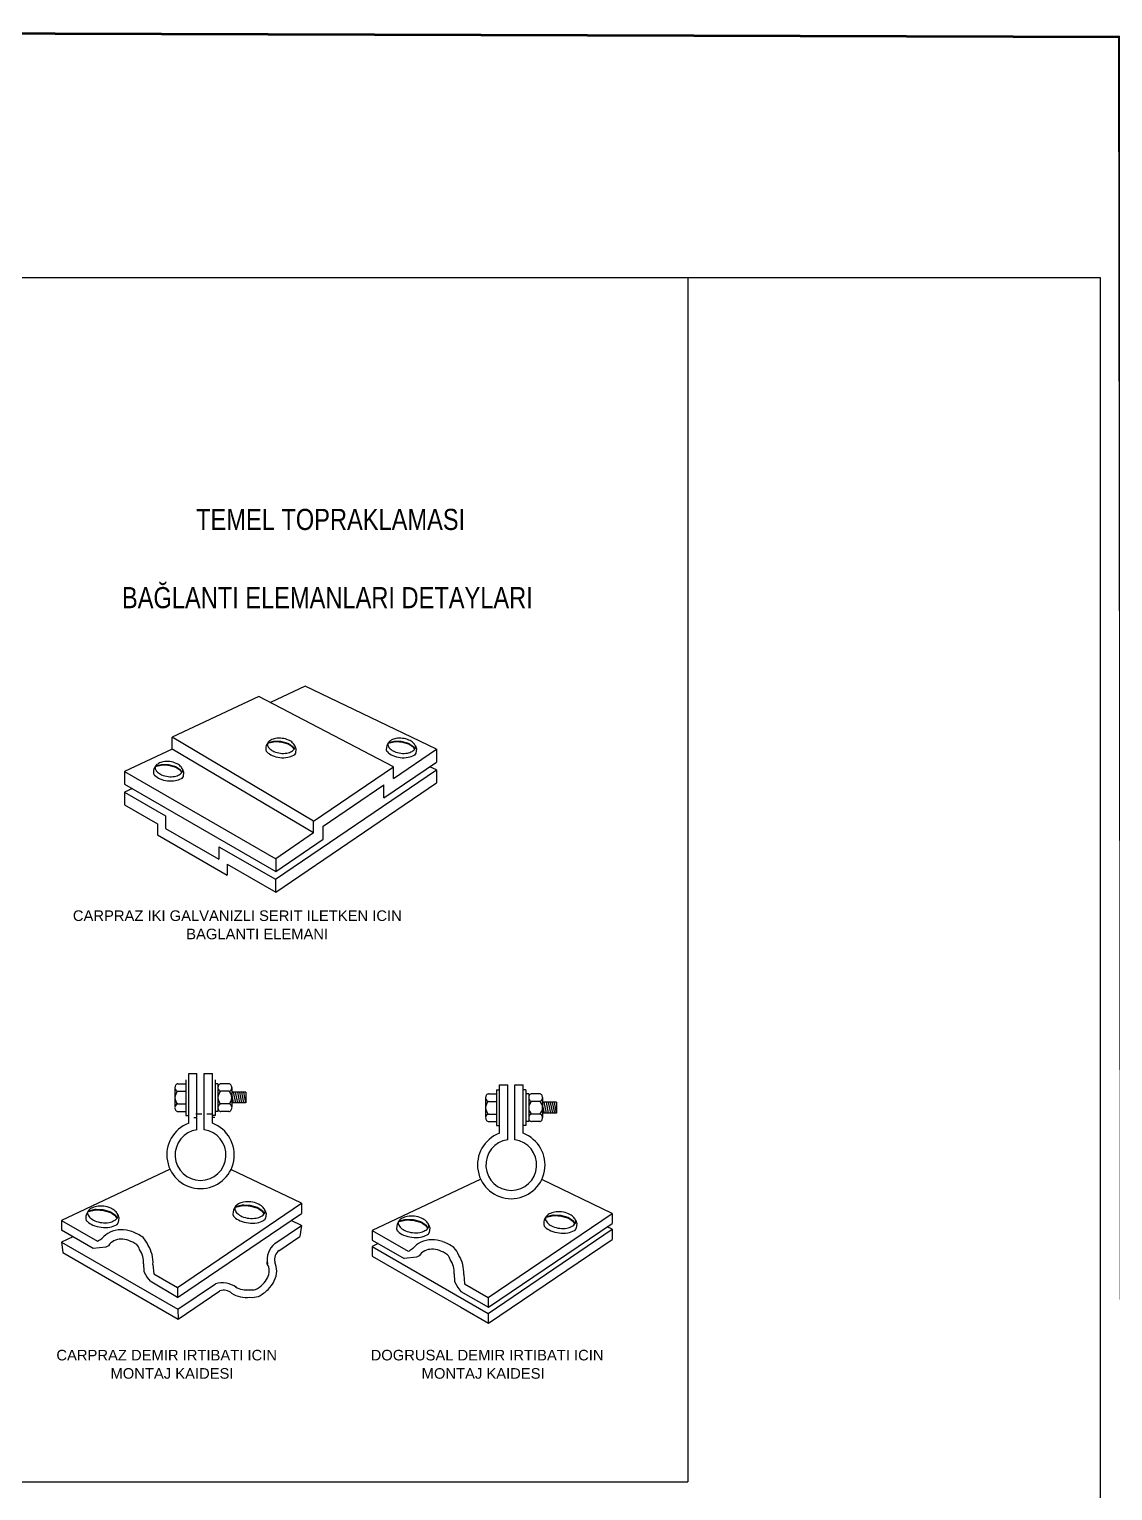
# Model space of a CAD drawing. Header units: millimetres. Extents: x -1335 to 33749, y 2338 to 5277.
# Drawn here: x 9297 to 9982, y 4133 to 5057 of the extents above; entities that cross this region are included whole.
import ezdxf
from ezdxf.enums import TextEntityAlignment as Align

# ---------------------------------------------------------------- set-up
doc = ezdxf.new("R2010")
doc.units = ezdxf.units.MM
for name, color, linetype, lineweight in [('B', 161, 'Continuous', 25), ('DUVAR', 7, 'Continuous', 53), ('KONTAKTÖR', 40, 'Continuous', 25)]:
    doc.layers.add(name, color=color, linetype=linetype, lineweight=lineweight)
doc.styles.add('ELEKTRIK', font='arial.ttf', dxfattribs={"height": 0.2})

msp = doc.modelspace()

# ---------------------------------------------------------------- linework, layer by layer
for p, q in [((9973.99, 4899.72), (8926.75, 4899.72)), ((9713.08, 4899.72), (9713.08, 4138.69)), ((9471.11, 4641.56), (9449.2, 4631.23)), ((9554.13, 4601.79), (9471.11, 4641.56)), ((9441.71, 4635.13), (9387.02, 4609.34)), ((9526.93, 4590.69), (9441.71, 4635.13)), ((9387.02, 4601.9), (9356.84, 4587.67)), ((9387.02, 4601.9), (9387.02, 4609.34)), ((9476.29, 4556.35), (9387.02, 4609.34)), ((9476.29, 4548.91), (9387.02, 4601.9)), ((9446.25, 4602.95), (9446.15, 4601.45)), ((9446.15, 4601.45), (9446.41, 4600.39)), ((9446.47, 4604.07), (9446.25, 4602.95)), ((9447.44, 4605.81), (9446.47, 4604.07)), ((9464.55, 4603.82), (9465.23, 4601.99)), ((9465.23, 4601.99), (9464.85, 4599.32)), ((9522.43, 4602.95), (9522.32, 4601.45)), ((9522.32, 4601.45), (9522.59, 4600.39)), ((9522.64, 4604.07), (9522.43, 4602.95)), ((9523.62, 4605.81), (9522.64, 4604.07)), ((9526.93, 4583.34), (9554.13, 4601.79)), ((9540.72, 4603.82), (9541.41, 4601.99)), ((9541.41, 4601.99), (9541.03, 4599.32)), ((9554.13, 4601.79), (9554.15, 4593.54)), ((9376.42, 4591.08), (9375.45, 4589.34)), ((9464.85, 4599.32), (9464.05, 4598.04)), ((9520.85, 4570.95), (9554.15, 4593.54)), ((9541.03, 4599.32), (9540.23, 4598.04)), ((9356.84, 4587.67), (9356.84, 4579.77)), ((9356.84, 4587.67), (9452.47, 4532.48)), ((9375.23, 4588.22), (9375.13, 4586.73)), ((9375.13, 4586.73), (9375.39, 4585.66)), ((9375.45, 4589.34), (9375.23, 4588.22)), ((9393.84, 4584.59), (9393.03, 4583.31)), ((9393.53, 4589.09), (9394.21, 4587.26)), ((9394.21, 4587.26), (9393.84, 4584.59)), ((9452.18, 4519.53), (9554.13, 4588.67)), ((9476.29, 4556.35), (9526.93, 4590.69)), ((9526.93, 4583.34), (9526.93, 4590.69)), ((9554.13, 4588.67), (9549.94, 4590.68)), ((9554.13, 4588.67), (9554.15, 4580.42)), ((9356.84, 4579.77), (9452.47, 4524.58)), ((9361.82, 4576.9), (9356.84, 4574.55)), ((9356.84, 4574.55), (9356.84, 4566.65)), ((9356.84, 4574.55), (9382.79, 4559.58)), ((9452.47, 4511.46), (9554.15, 4580.42)), ((9482.37, 4553.12), (9520.85, 4579.22)), ((9520.85, 4570.95), (9520.85, 4579.22)), ((9356.84, 4566.65), (9377.59, 4554.68)), ((9377.59, 4554.68), (9377.61, 4547.64)), ((9382.79, 4559.58), (9382.81, 4551.66)), ((9476.29, 4548.91), (9476.29, 4556.35)), ((9377.61, 4547.64), (9421.76, 4522.16)), ((9382.81, 4551.66), (9416.55, 4532.19)), ((9476.29, 4548.91), (9452.47, 4532.48)), ((9452.47, 4524.58), (9482.37, 4544.86)), ((9482.37, 4544.86), (9482.37, 4553.12)), ((9416.55, 4540.09), (9416.55, 4532.19)), ((9416.55, 4540.09), (9452.18, 4519.53)), ((9421.76, 4529.18), (9421.76, 4522.16)), ((9421.76, 4529.18), (9452.47, 4511.46)), ((9452.47, 4532.48), (9452.47, 4524.58)), ((9452.18, 4519.53), (9452.18, 4511.63)), ((9388.69, 4387.93), (9388.69, 4375.44)), ((9390.52, 4390.32), (9395.63, 4390.32)), ((9395.63, 4392.91), (9395.63, 4370.19)), ((9397.38, 4365.35), (9397.38, 4396.87)), ((9397.38, 4396.87), (9402.64, 4396.87)), ((9402.64, 4361.29), (9402.64, 4396.87)), ((9407.13, 4361.29), (9407.13, 4396.87)), ((9407.13, 4396.87), (9412.39, 4396.87)), ((9412.39, 4365.35), (9412.39, 4396.87)), ((9414.14, 4392.91), (9414.14, 4370.19)), ((9415.9, 4390.32), (9414.14, 4390.32)), ((9415.9, 4390.32), (9415.9, 4372.78)), ((9422.84, 4390.32), (9417.73, 4390.32)), ((9424.67, 4387.93), (9424.67, 4375.44)), ((9593.85, 4359.01), (9593.85, 4389.61)), ((9593.85, 4389.61), (9599.12, 4389.61)), ((9599.12, 4354.96), (9599.12, 4389.61)), ((9603.6, 4389.61), (9608.86, 4389.61)), ((9603.6, 4354.96), (9603.6, 4389.61)), ((9608.86, 4359.01), (9608.86, 4389.61)), ((9390.52, 4385.56), (9395.63, 4385.56)), ((9422.84, 4385.56), (9417.73, 4385.56)), ((9433.44, 4384.92), (9424.67, 4384.92)), ((9424.67, 4382.81), (9425.6, 4378.17)), ((9425.54, 4384.92), (9426.89, 4378.17)), ((9426.86, 4384.92), (9428.21, 4378.17)), ((9428.27, 4384.92), (9429.61, 4378.17)), ((9429.53, 4384.92), (9430.88, 4378.17)), ((9430.77, 4384.92), (9432.12, 4378.17)), ((9432.08, 4384.92), (9433.35, 4378.17)), ((9433.44, 4384.92), (9433.44, 4378.17)), ((9585.16, 4381.59), (9585.16, 4369.1)), ((9586.99, 4383.98), (9592.1, 4383.98)), ((9586.99, 4379.22), (9592.1, 4379.22)), ((9592.1, 4386.57), (9593.85, 4386.57)), ((9592.1, 4386.57), (9592.1, 4363.85)), ((9610.62, 4386.57), (9608.86, 4386.57)), ((9610.62, 4386.57), (9610.62, 4363.85)), ((9612.37, 4383.98), (9610.62, 4383.98)), ((9612.37, 4383.98), (9612.37, 4366.44)), ((9619.31, 4383.98), (9614.2, 4383.98)), ((9619.31, 4379.22), (9614.2, 4379.22)), ((9621.14, 4381.59), (9621.14, 4369.1)), ((9629.91, 4378.59), (9621.14, 4378.59)), ((9622.01, 4378.59), (9623.36, 4371.84)), ((9623.33, 4378.59), (9624.68, 4371.84)), ((9624.74, 4378.59), (9626.09, 4371.84)), ((9626, 4378.59), (9627.35, 4371.84)), ((9627.24, 4378.59), (9628.59, 4371.84)), ((9628.56, 4378.59), (9629.82, 4371.84)), ((9629.91, 4378.59), (9629.91, 4371.84)), ((9390.52, 4377.54), (9395.63, 4377.54)), ((9390.52, 4372.78), (9395.63, 4372.78)), ((9390.52, 4372.78), (9395.63, 4372.78)), ((9395.63, 4370.19), (9397.38, 4370.19)), ((9401.94, 4371.25), (9405.7, 4371.25)), ((9408.9, 4371.25), (9412.66, 4371.25)), ((9414.14, 4370.19), (9412.39, 4370.19)), ((9415.9, 4372.78), (9414.14, 4372.78)), ((9422.84, 4377.54), (9417.73, 4377.54)), ((9422.84, 4372.78), (9417.73, 4372.78)), ((9422.84, 4372.78), (9417.73, 4372.78)), ((9433.44, 4378.17), (9424.67, 4378.17)), ((9586.99, 4371.21), (9592.1, 4371.21)), ((9619.31, 4371.21), (9614.2, 4371.21)), ((9621.14, 4376.48), (9622.07, 4371.84)), ((9629.91, 4371.84), (9621.14, 4371.84)), ((9400.69, 4369.08), (9401.94, 4369.08)), ((9413.91, 4369.08), (9412.66, 4369.08)), ((9586.99, 4366.44), (9592.1, 4366.44)), ((9586.99, 4366.44), (9592.1, 4366.44)), ((9592.1, 4363.85), (9593.85, 4363.85)), ((9610.62, 4363.85), (9608.86, 4363.85)), ((9612.37, 4366.44), (9610.62, 4366.44)), ((9619.31, 4366.44), (9614.2, 4366.44)), ((9619.31, 4366.44), (9614.2, 4366.44)), ((9385.58, 4336.26), (9316.99, 4303.91)), ((9468.75, 4314.77), (9424.13, 4336.15)), ((9582.05, 4329.93), (9513.46, 4297.57)), ((9665.22, 4308.43), (9620.61, 4329.81)), ((9390.33, 4261.59), (9468.75, 4314.77)), ((9468.75, 4314.77), (9468.77, 4308.42)), ((9332.46, 4306.66), (9332.35, 4305.01)), ((9332.35, 4305.01), (9332.64, 4303.84)), ((9332.7, 4307.89), (9332.46, 4306.66)), ((9333.77, 4309.8), (9332.7, 4307.89)), ((9352.57, 4307.61), (9353.32, 4305.6)), ((9353.32, 4305.6), (9352.9, 4302.67)), ((9390.35, 4255.24), (9468.77, 4308.42)), ((9425.51, 4309.41), (9425.39, 4307.76)), ((9425.39, 4307.76), (9425.68, 4306.59)), ((9425.74, 4310.64), (9425.51, 4309.41)), ((9426.82, 4312.55), (9425.74, 4310.64)), ((9445.95, 4305.42), (9445.07, 4304.01)), ((9445.61, 4310.36), (9446.36, 4308.35)), ((9446.36, 4308.35), (9445.95, 4305.42)), ((9586.8, 4255.25), (9665.22, 4308.43)), ((9623.29, 4306.21), (9622.21, 4304.31)), ((9665.22, 4308.43), (9665.24, 4302.09)), ((9316.99, 4303.91), (9316.99, 4297.83)), ((9316.99, 4303.91), (9339.69, 4290.81)), ((9337.08, 4286.24), (9316.99, 4297.83)), ((9352.9, 4302.67), (9352.02, 4301.26)), ((9451.8, 4289.32), (9468.77, 4300.82)), ((9468.77, 4300.82), (9462.2, 4303.97)), ((9468.77, 4300.82), (9467.69, 4293.74)), ((9513.46, 4297.57), (9513.46, 4291.5)), ((9513.46, 4297.57), (9536.16, 4284.48)), ((9528.94, 4300.32), (9528.82, 4298.68)), ((9528.82, 4298.68), (9529.11, 4297.51)), ((9529.17, 4301.56), (9528.94, 4300.32)), ((9530.24, 4303.46), (9529.17, 4301.56)), ((9549.38, 4296.33), (9548.5, 4294.92)), ((9549.04, 4301.28), (9549.79, 4299.27)), ((9549.79, 4299.27), (9549.38, 4296.33)), ((9586.8, 4245.16), (9665.22, 4298.34)), ((9587.03, 4249.05), (9665.24, 4302.09)), ((9621.98, 4303.07), (9621.86, 4301.43)), ((9621.86, 4301.43), (9622.16, 4300.25)), ((9622.21, 4304.31), (9621.98, 4303.07)), ((9642.42, 4299.08), (9641.54, 4297.67)), ((9642.08, 4304.03), (9642.83, 4302.02)), ((9642.83, 4302.02), (9642.42, 4299.08)), ((9665.22, 4298.34), (9662, 4299.89)), ((9665.22, 4298.34), (9665.24, 4292)), ((9324.24, 4293.65), (9316.99, 4290.23)), ((9316.99, 4290.23), (9317.87, 4283.65)), ((9316.99, 4290.23), (9390.55, 4247.78)), ((9345.02, 4287.15), (9337.08, 4286.24)), ((9341.16, 4291.61), (9342.38, 4292.5)), ((9454.43, 4284.74), (9467.69, 4293.74)), ((9513.46, 4291.5), (9533.56, 4279.9)), ((9517.29, 4289.29), (9513.46, 4287.48)), ((9513.46, 4287.48), (9513.46, 4281.41)), ((9513.46, 4287.48), (9571.82, 4253.81)), ((9537.64, 4285.27), (9538.85, 4286.16)), ((9587.03, 4238.95), (9665.24, 4292)), ((9317.87, 4283.65), (9390.78, 4241.57)), ((9513.46, 4281.41), (9569.56, 4249.03)), ((9541.49, 4280.81), (9533.56, 4279.9)), ((9368.83, 4276.44), (9369.07, 4271.63)), ((9369.07, 4271.63), (9371.15, 4267.81)), ((9371.15, 4267.81), (9373.09, 4265.46)), ((9374.79, 4276.2), (9375.35, 4270.23)), ((9375.35, 4270.23), (9390.33, 4261.59)), ((9375.35, 4270.23), (9390.33, 4261.59)), ((9565.3, 4270.11), (9565.54, 4265.3)), ((9571.26, 4269.87), (9571.82, 4263.9)), ((9390.33, 4255.23), (9373.09, 4265.46)), ((9390.33, 4261.59), (9390.33, 4255.23)), ((9390.55, 4247.78), (9414.24, 4263.84)), ((9390.78, 4241.57), (9417.18, 4259.48)), ((9565.54, 4265.3), (9567.62, 4261.48)), ((9567.62, 4261.48), (9569.56, 4259.12)), ((9569.56, 4259.12), (9587.03, 4249.05)), ((9571.82, 4263.9), (9586.8, 4255.25)), ((9571.82, 4263.9), (9586.8, 4255.25)), ((9571.82, 4253.81), (9586.8, 4245.16)), ((9571.82, 4253.81), (9586.8, 4245.16)), ((9586.8, 4255.25), (9586.8, 4249.18)), ((9390.55, 4247.78), (9390.78, 4241.57)), ((9569.56, 4249.03), (9587.03, 4238.95)), ((9586.8, 4245.16), (9586.8, 4239.08))]:
    msp.add_line(p, q)
for centre, radius, start, end in [((9452.55, 4606.25), 8.46, 223.38894, 227.54242), ((9449.01, 4604.74), 1.9, 173.28568, 203.20704), ((9449.01, 4604.74), 1.9, 143.36431, 173.28568), ((9452.55, 4606.25), 5.74, 203.20704, 227.54242), ((9452.1, 4602.44), 5.74, 119.02893, 143.36431), ((9455.06, 4609), 9.47, 227.54242, 246.68546), ((9453.91, 4599.19), 9.47, 99.88589, 119.02893), ((9457.03, 4613.57), 14.45, 246.68546, 263.28568), ((9454.76, 4594.28), 14.45, 83.28568, 99.88589), ((9454.76, 4594.28), 14.45, 66.68546, 83.28568), ((9457.89, 4608.67), 9.47, 279.88589, 299.02893), ((9456.73, 4598.85), 9.47, 47.54242, 66.68546), ((9459.7, 4605.41), 5.74, 299.02893, 323.36431), ((9459.25, 4601.6), 5.74, 23.20704, 47.54242), ((9462.78, 4603.12), 1.9, 323.36431, 353.28568), ((9462.78, 4603.12), 1.9, 353.28568, 23.20704), ((9528.72, 4606.25), 8.46, 223.38894, 227.54242), ((9525.19, 4604.74), 1.9, 173.28568, 203.20704), ((9525.19, 4604.74), 1.9, 143.36431, 173.28568), ((9528.72, 4606.25), 5.74, 203.20704, 227.54242), ((9528.27, 4602.44), 5.74, 119.02893, 143.36431), ((9531.24, 4609), 9.47, 227.54242, 246.68546), ((9530.08, 4599.19), 9.47, 99.88589, 119.02893), ((9533.21, 4613.57), 14.45, 246.68546, 263.28568), ((9530.94, 4594.28), 14.45, 83.28568, 99.88589), ((9530.94, 4594.28), 14.45, 66.68546, 83.28568), ((9534.06, 4608.67), 9.47, 279.88589, 299.02893), ((9532.91, 4598.85), 9.47, 47.54242, 66.68546), ((9535.87, 4605.41), 5.74, 299.02893, 323.36431), ((9535.43, 4601.6), 5.74, 23.20704, 47.54242), ((9538.96, 4603.12), 1.9, 323.36431, 353.28568), ((9538.96, 4603.12), 1.9, 353.28568, 23.20704), ((9378, 4590.01), 1.9, 143.36431, 173.28568), ((9381.08, 4587.72), 5.74, 119.02893, 143.36431), ((9382.89, 4584.46), 9.47, 99.88589, 119.02893), ((9383.74, 4579.55), 14.45, 83.28568, 99.88589), ((9383.74, 4579.55), 14.45, 66.68546, 83.28568), ((9385.71, 4584.12), 9.47, 47.54242, 66.68546), ((9388.23, 4586.87), 5.74, 23.20704, 47.54242), ((9455.06, 4609), 12.18, 227.54242, 246.68546), ((9457.03, 4613.57), 17.17, 246.68546, 263.28568), ((9457.03, 4613.57), 17.17, 263.28568, 279.88589), ((9457.03, 4613.57), 14.45, 263.28568, 279.88589), ((9457.89, 4608.67), 12.18, 279.88589, 299.02893), ((9459.7, 4605.41), 8.46, 299.02893, 301.99679), ((9531.24, 4609), 12.18, 227.54242, 246.68546), ((9533.21, 4613.57), 17.17, 246.68546, 263.28568), ((9533.21, 4613.57), 17.17, 263.28568, 279.88589), ((9533.21, 4613.57), 14.45, 263.28568, 279.88589), ((9534.06, 4608.67), 12.18, 279.88589, 299.02893), ((9535.87, 4605.41), 8.46, 299.02893, 301.99679), ((9381.53, 4591.52), 8.46, 223.38894, 227.54242), ((9384.04, 4594.27), 12.18, 227.54242, 246.68546), ((9378, 4590.01), 1.9, 173.28568, 203.20704), ((9381.53, 4591.52), 5.74, 203.20704, 227.54242), ((9384.04, 4594.27), 9.47, 227.54242, 246.68546), ((9386.01, 4598.85), 17.17, 246.68546, 263.28568), ((9386.01, 4598.85), 14.45, 246.68546, 263.28568), ((9386.01, 4598.85), 17.17, 263.28568, 279.88589), ((9386.01, 4598.85), 14.45, 263.28568, 279.88589), ((9386.87, 4593.94), 9.47, 279.88589, 299.02893), ((9386.87, 4593.94), 12.18, 279.88589, 299.02893), ((9388.68, 4590.68), 5.74, 299.02893, 323.36431), ((9388.68, 4590.68), 8.46, 299.02893, 301.99679), ((9391.76, 4588.39), 1.9, 323.36431, 353.28568), ((9391.76, 4588.39), 1.9, 353.28568, 23.20704), ((9391.78, 4387.94), 3.09, 162.36203, 177.84225), ((9391.16, 4388.13), 2.44, 142.49035, 162.36203), ((9390.77, 4388.44), 1.95, 118.35242, 142.49035), ((9390.52, 4388.9), 1.42, 90, 118.35242), ((9418.99, 4387.94), 3.09, 162.36203, 177.84225), ((9418.37, 4388.13), 2.44, 142.49035, 162.36203), ((9417.98, 4388.44), 1.95, 118.35242, 142.49035), ((9417.73, 4388.9), 1.42, 90, 118.35242), ((9422.84, 4388.9), 1.42, 61.64758, 90), ((9422.59, 4388.44), 1.95, 37.50965, 61.64758), ((9422.19, 4388.13), 2.44, 17.63797, 37.50965), ((9421.57, 4387.94), 3.09, 2.15775, 17.63797), ((9390.66, 4387.52), 1.97, 176.01223, 266.01223), ((9393.96, 4381.55), 5.28, 130.66333, 229.33667), ((9417.87, 4387.52), 1.97, 176.01223, 266.01223), ((9421.17, 4381.55), 5.28, 130.66333, 229.33667), ((9422.7, 4387.52), 1.97, 273.98777, 3.98777), ((9419.4, 4381.55), 5.28, 310.66333, 49.33667), ((9587.13, 4381.19), 1.97, 176.01223, 266.01223), ((9590.43, 4375.21), 5.28, 130.66333, 229.33667), ((9588.25, 4381.6), 3.09, 162.36203, 177.84225), ((9587.63, 4381.8), 2.44, 142.49035, 162.36203), ((9587.24, 4382.1), 1.95, 118.35242, 142.49035), ((9586.99, 4382.57), 1.42, 90, 118.35242), ((9617.64, 4375.21), 5.28, 130.66333, 229.33667), ((9615.46, 4381.6), 3.09, 162.36203, 177.84225), ((9614.34, 4381.19), 1.97, 176.01223, 266.01223), ((9614.84, 4381.8), 2.44, 142.49035, 162.36203), ((9614.45, 4382.1), 1.95, 118.35242, 142.49035), ((9614.2, 4382.57), 1.42, 90, 118.35242), ((9619.31, 4382.57), 1.42, 61.64758, 90), ((9619.17, 4381.19), 1.97, 273.98777, 3.98777), ((9615.87, 4375.21), 5.28, 310.66333, 49.33667), ((9619.06, 4382.1), 1.95, 37.50965, 61.64758), ((9618.67, 4381.8), 2.44, 17.63797, 37.50965), ((9618.05, 4381.6), 3.09, 2.15775, 17.63797), ((9390.66, 4375.57), 1.97, 93.98777, 183.98777), ((9391.78, 4375.16), 3.09, 179.76022, 180), ((9391.78, 4375.16), 3.09, 180, 197.63797), ((9391.16, 4374.96), 2.44, 197.63797, 217.50965), ((9390.77, 4374.66), 1.95, 217.50965, 241.64758), ((9390.52, 4374.2), 1.42, 241.64758, 270), ((9417.87, 4375.57), 1.97, 93.98777, 183.98777), ((9418.99, 4375.16), 3.09, 179.76022, 180), ((9418.99, 4375.16), 3.09, 180, 197.63797), ((9418.37, 4374.96), 2.44, 197.63797, 217.50965), ((9417.98, 4374.66), 1.95, 217.50965, 241.64758), ((9417.73, 4374.2), 1.42, 241.64758, 270), ((9422.7, 4375.57), 1.97, 356.01223, 86.01223), ((9422.84, 4374.2), 1.42, 270, 298.35242), ((9422.59, 4374.66), 1.95, 298.35242, 322.49035), ((9422.19, 4374.96), 2.44, 322.49035, 342.36203), ((9421.57, 4375.16), 3.09, 342.36203, 0), ((9421.57, 4375.16), 3.09, 360, 0.23978), ((9587.13, 4369.24), 1.97, 93.98777, 183.98777), ((9614.34, 4369.24), 1.97, 93.98777, 183.98777), ((9619.17, 4369.24), 1.97, 356.01223, 86.01223), ((9404.89, 4345.37), 21.34, 110.58489, 69.41511), ((9404.89, 4345.37), 16.08, 98.01449, 81.98551), ((9588.25, 4368.82), 3.09, 179.76022, 180), ((9588.25, 4368.82), 3.09, 180, 197.63797), ((9587.63, 4368.63), 2.44, 197.63797, 217.50965), ((9587.24, 4368.33), 1.95, 217.50965, 241.64758), ((9586.99, 4367.86), 1.42, 241.64758, 270), ((9615.46, 4368.82), 3.09, 179.76022, 180), ((9615.46, 4368.82), 3.09, 180, 197.63797), ((9614.84, 4368.63), 2.44, 197.63797, 217.50965), ((9614.45, 4368.33), 1.95, 217.50965, 241.64758), ((9614.2, 4367.86), 1.42, 241.64758, 270), ((9619.31, 4367.86), 1.42, 270, 298.35242), ((9619.06, 4368.33), 1.95, 298.35242, 322.49035), ((9618.67, 4368.63), 2.44, 322.49035, 342.36203), ((9618.05, 4368.82), 3.09, 342.36203, 0), ((9618.05, 4368.82), 3.09, 0, 0.23978), ((9601.36, 4339.03), 21.34, 110.58489, 69.41511), ((9601.36, 4339.03), 16.08, 98.01449, 81.98551), ((9431.93, 4308.85), 6.31, 119.02893, 143.36431), ((9433.92, 4305.27), 10.41, 99.88589, 119.02893), ((9434.86, 4299.88), 15.88, 83.28568, 99.88589), ((9434.86, 4299.88), 15.88, 66.68546, 83.28568), ((9437.02, 4304.9), 10.41, 47.54242, 66.68546), ((9335.5, 4308.62), 2.09, 173.28568, 203.20704), ((9335.5, 4308.62), 2.09, 143.36431, 173.28568), ((9339.38, 4310.28), 6.31, 203.20704, 227.54242), ((9338.89, 4306.1), 6.31, 119.02893, 143.36431), ((9342.14, 4313.31), 10.41, 227.54242, 246.68546), ((9340.87, 4302.52), 10.41, 99.88589, 119.02893), ((9341.81, 4297.13), 15.88, 83.28568, 99.88589), ((9341.81, 4297.13), 15.88, 66.68546, 83.28568), ((9343.98, 4302.16), 10.41, 47.54242, 66.68546), ((9347.24, 4309.36), 6.31, 299.02893, 323.36431), ((9346.74, 4305.18), 6.31, 23.20704, 47.54242), ((9350.62, 4306.84), 2.09, 323.36431, 353.28568), ((9350.62, 4306.84), 2.09, 353.28568, 23.20704), ((9432.42, 4313.03), 9.29, 223.38894, 227.54242), ((9435.19, 4316.05), 13.39, 227.54242, 246.68546), ((9428.54, 4311.37), 2.09, 173.28568, 203.20704), ((9428.54, 4311.37), 2.09, 143.36431, 173.28568), ((9432.42, 4313.03), 6.31, 203.20704, 227.54242), ((9435.19, 4316.05), 10.41, 227.54242, 246.68546), ((9437.35, 4321.08), 15.88, 246.68546, 263.28568), ((9437.35, 4321.08), 15.88, 263.28568, 279.88589), ((9438.29, 4315.69), 10.41, 279.88589, 299.02893), ((9440.28, 4312.11), 6.31, 299.02893, 323.36431), ((9439.79, 4307.93), 6.31, 23.20704, 47.54242), ((9443.67, 4309.59), 2.09, 323.36431, 353.28568), ((9443.67, 4309.59), 2.09, 353.28568, 23.20704), ((9535.36, 4299.77), 6.31, 119.02893, 143.36431), ((9537.34, 4296.19), 10.41, 99.88589, 119.02893), ((9538.28, 4290.79), 15.88, 83.28568, 99.88589), ((9538.28, 4290.79), 15.88, 66.68546, 83.28568), ((9540.45, 4295.82), 10.41, 47.54242, 66.68546), ((9625.02, 4305.03), 2.09, 173.28568, 203.20704), ((9625.02, 4305.03), 2.09, 143.36431, 173.28568), ((9628.4, 4302.52), 6.31, 119.02893, 143.36431), ((9630.39, 4298.94), 10.41, 99.88589, 119.02893), ((9631.33, 4293.54), 15.88, 83.28568, 99.88589), ((9631.33, 4293.54), 15.88, 66.68546, 83.28568), ((9633.5, 4298.57), 10.41, 47.54242, 66.68546), ((9636.26, 4301.59), 6.31, 23.20704, 47.54242), ((9339.38, 4310.28), 9.29, 223.38894, 227.54242), ((9342.14, 4313.31), 13.39, 227.54242, 246.68546), ((9344.31, 4318.33), 18.86, 246.68546, 263.28568), ((9344.31, 4318.33), 15.88, 246.68546, 263.28568), ((9344.31, 4318.33), 18.86, 263.28568, 279.88589), ((9344.31, 4318.33), 15.88, 263.28568, 279.88589), ((9353.27, 4284.3), 13.43, 114.61219, 141.32134), ((9345.25, 4312.94), 10.41, 279.88589, 299.02893), ((9345.25, 4312.94), 13.39, 279.88589, 299.02893), ((9354.68, 4281.23), 16.81, 90.78407, 114.61219), ((9347.24, 4309.36), 9.29, 299.02893, 301.99679), ((9354.72, 4278.14), 19.9, 70.15067, 90.78407), ((9353.49, 4273.22), 24.95, 52.93365, 71.34015), ((9437.35, 4321.08), 18.86, 246.68546, 263.28568), ((9437.35, 4321.08), 18.86, 263.28568, 279.88589), ((9438.29, 4315.69), 13.39, 279.88589, 299.02893), ((9440.28, 4312.11), 9.29, 299.02893, 301.99679), ((9535.85, 4303.95), 9.29, 223.38894, 227.54242), ((9538.61, 4306.97), 13.39, 227.54242, 246.68546), ((9531.97, 4302.29), 2.09, 173.28568, 203.20704), ((9531.97, 4302.29), 2.09, 143.36431, 173.28568), ((9535.85, 4303.95), 6.31, 203.20704, 227.54242), ((9538.61, 4306.97), 10.41, 227.54242, 246.68546), ((9540.78, 4312), 15.88, 246.68546, 263.28568), ((9540.78, 4312), 15.88, 263.28568, 279.88589), ((9541.72, 4306.6), 10.41, 279.88589, 299.02893), ((9543.71, 4303.02), 6.31, 299.02893, 323.36431), ((9543.22, 4298.84), 6.31, 23.20704, 47.54242), ((9547.1, 4300.5), 2.09, 323.36431, 353.28568), ((9547.1, 4300.5), 2.09, 353.28568, 23.20704), ((9628.89, 4306.7), 9.29, 223.38894, 227.54242), ((9631.66, 4309.72), 13.39, 227.54242, 246.68546), ((9628.89, 4306.7), 6.31, 203.20704, 227.54242), ((9631.66, 4309.72), 10.41, 227.54242, 246.68546), ((9633.83, 4314.75), 18.86, 246.68546, 263.28568), ((9633.83, 4314.75), 15.88, 246.68546, 263.28568), ((9633.83, 4314.75), 18.86, 263.28568, 279.88589), ((9633.83, 4314.75), 15.88, 263.28568, 279.88589), ((9634.77, 4309.35), 10.41, 279.88589, 299.02893), ((9634.77, 4309.35), 13.39, 279.88589, 299.02893), ((9636.75, 4305.77), 6.31, 299.02893, 323.36431), ((9636.75, 4305.77), 9.29, 299.02893, 301.99679), ((9640.14, 4303.25), 2.09, 323.36431, 353.28568), ((9640.14, 4303.25), 2.09, 353.28568, 23.20704), ((9337.63, 4296.41), 5.96, 290.16001, 306.33391), ((9361.56, 4253.63), 43.35, 115.66446, 116.26042), ((9361.56, 4253.63), 37.38, 113.32603, 116.26042), ((9353.27, 4284.3), 7.47, 114.61219, 150.73057), ((9354.68, 4281.23), 10.85, 90.78407, 114.61219), ((9354.72, 4278.14), 13.93, 69.90136, 90.78407), ((9353.49, 4273.22), 18.99, 54.29242, 71.53082), ((9358.74, 4283.37), 7.86, 15.66436, 42.05462), ((9358.74, 4283.37), 13.82, 20.14154, 44.89216), ((9354.94, 4277.44), 19.9, 356.4256, 32.49201), ((9460.19, 4279.15), 13.18, 129.50851, 191.09978), ((9540.78, 4312), 18.86, 246.68546, 263.28568), ((9540.78, 4312), 18.86, 263.28568, 279.88589), ((9558.03, 4247.29), 43.35, 115.66446, 116.26042), ((9549.74, 4277.97), 13.43, 114.61219, 141.32134), ((9541.72, 4306.6), 13.39, 279.88589, 299.02893), ((9551.15, 4274.89), 16.81, 90.78407, 114.61219), ((9543.71, 4303.02), 9.29, 299.02893, 301.99679), ((9551.19, 4271.81), 19.9, 70.15067, 90.78407), ((9549.96, 4266.88), 24.95, 52.93365, 71.34015), ((9555.21, 4277.04), 13.82, 20.14154, 44.89216), ((9354.94, 4277.44), 13.93, 355.87923, 35.29496), ((9409.75, 4278.65), 37.38, 356.7822, 359.7166), ((9458.31, 4279.28), 6.7, 122.90629, 193.58303), ((9451.8, 4277.71), 0.000000664, 25.12839, 26.13114), ((9440.9, 4272.36), 12.14, 358.06837, 26.13748), ((9534.1, 4290.07), 5.96, 290.16001, 306.33391), ((9558.03, 4247.29), 37.38, 113.32603, 116.26042), ((9549.74, 4277.97), 7.47, 114.61219, 150.73057), ((9551.15, 4274.89), 10.85, 90.78407, 114.61219), ((9551.19, 4271.81), 13.93, 69.90136, 90.78407), ((9549.96, 4266.88), 18.99, 54.29242, 71.53082), ((9555.21, 4277.04), 7.86, 15.66436, 42.05462), ((9551.41, 4271.11), 13.93, 355.87923, 35.29496), ((9551.41, 4271.11), 19.9, 356.4256, 32.49201), ((9434.74, 4273.81), 13.93, 313.35754, 334.24025), ((9440.9, 4272.36), 7.47, 358.06837, 34.18675), ((9437.52, 4272.47), 10.85, 334.24025, 358.06837), ((9437.52, 4272.47), 15.53, 334.24025, 358.06837), ((9418.78, 4250.65), 13.95, 50.89922, 108.99063), ((9419.43, 4251.98), 7.83, 49.39638, 106.66623), ((9434.02, 4273.93), 13.93, 239.33541, 278.75114), ((9437.62, 4267.88), 7.86, 259.12053, 285.51079), ((9430.88, 4277.11), 18.99, 297.7486, 314.987), ((9430.88, 4277.11), 23.67, 296.6112, 314.82876), ((9434.74, 4273.81), 18.61, 313.56588, 334.24025), ((9434.02, 4273.93), 18.61, 239.33541, 276.38021), ((9437.62, 4267.88), 12.54, 262.96632, 287.93971)]:
    msp.add_arc(centre, radius, start, end)
for points in [[(9447.8, 4606.26), (9447.23, 4605.15), (9451.38, 4607.17), (9451.5, 4606.08)], [(9451.38, 4607.17), (9451.5, 4606.08), (9455.77, 4607.06), (9455.61, 4605.98)], [(9455.77, 4607.06), (9455.61, 4605.98), (9460.48, 4605.76), (9460.02, 4604.76)], [(9460.48, 4605.76), (9460.02, 4604.76), (9463.58, 4603.66), (9462.78, 4602.88)], [(9463.58, 4603.66), (9462.78, 4602.88), (9464.43, 4602.2), (9463.77, 4601.41)], [(9523.97, 4606.26), (9523.4, 4605.15), (9527.56, 4607.17), (9527.68, 4606.08)], [(9527.56, 4607.17), (9527.68, 4606.08), (9531.95, 4607.06), (9531.79, 4605.98)], [(9531.95, 4607.06), (9531.79, 4605.98), (9536.66, 4605.76), (9536.19, 4604.76)], [(9536.66, 4605.76), (9536.19, 4604.76), (9539.76, 4603.66), (9538.96, 4602.88)], [(9539.76, 4603.66), (9538.96, 4602.88), (9540.61, 4602.2), (9539.95, 4601.41)], [(9376.78, 4591.53), (9376.21, 4590.42), (9380.36, 4592.44), (9380.49, 4591.35)], [(9380.36, 4592.44), (9380.49, 4591.35), (9384.75, 4592.33), (9384.59, 4591.25)], [(9384.75, 4592.33), (9384.59, 4591.25), (9389.46, 4591.04), (9389, 4590.03)], [(9389.46, 4591.04), (9389, 4590.03), (9392.57, 4588.93), (9391.76, 4588.16)], [(9392.57, 4588.93), (9391.76, 4588.16), (9393.41, 4587.47), (9392.75, 4586.68)], [(9427.21, 4313.05), (9426.58, 4311.83), (9431.14, 4314.05), (9431.28, 4312.84)], [(9431.14, 4314.05), (9431.28, 4312.84), (9435.97, 4313.93), (9435.79, 4312.73)], [(9435.97, 4313.93), (9435.79, 4312.73), (9441.14, 4312.5), (9440.63, 4311.4)], [(9334.16, 4310.3), (9333.53, 4309.08), (9338.1, 4311.3), (9338.23, 4310.09)], [(9338.1, 4311.3), (9338.23, 4310.09), (9342.92, 4311.18), (9342.74, 4309.98)], [(9342.92, 4311.18), (9342.74, 4309.98), (9348.1, 4309.75), (9347.59, 4308.65)], [(9348.1, 4309.75), (9347.59, 4308.65), (9351.51, 4307.44), (9350.63, 4306.59)], [(9351.51, 4307.44), (9350.63, 4306.59), (9352.44, 4305.83), (9351.71, 4304.96)], [(9441.14, 4312.5), (9440.63, 4311.4), (9444.55, 4310.19), (9443.67, 4309.33)], [(9444.55, 4310.19), (9443.67, 4309.33), (9445.49, 4308.58), (9444.76, 4307.71)], [(9530.63, 4303.96), (9530.01, 4302.74), (9534.57, 4304.96), (9534.71, 4303.76)], [(9534.57, 4304.96), (9534.71, 4303.76), (9539.39, 4304.84), (9539.22, 4303.65)], [(9539.39, 4304.84), (9539.22, 4303.65), (9544.57, 4303.41), (9544.06, 4302.31)], [(9623.68, 4306.71), (9623.05, 4305.49), (9627.62, 4307.71), (9627.75, 4306.51)], [(9627.62, 4307.71), (9627.75, 4306.51), (9632.44, 4307.59), (9632.26, 4306.4)], [(9632.44, 4307.59), (9632.26, 4306.4), (9637.62, 4306.16), (9637.11, 4305.06)], [(9637.62, 4306.16), (9637.11, 4305.06), (9641.03, 4303.85), (9640.15, 4303)], [(9544.57, 4303.41), (9544.06, 4302.31), (9547.98, 4301.1), (9547.1, 4300.25)], [(9547.98, 4301.1), (9547.1, 4300.25), (9548.91, 4299.5), (9548.19, 4298.63)], [(9641.03, 4303.85), (9640.15, 4303), (9641.96, 4302.25), (9641.23, 4301.38)]]:
    msp.add_trace(points)
at = {"layer": 'B', "color": 4, "linetype": 'Continuous', "lineweight": 30}
msp.add_line((9973.99, 2935.11), (9973.99, 4899.72), dxfattribs=at)
at = {"layer": 'DUVAR'}
msp.add_lwpolyline([(8373.56, 5056.8), (8373.98, 2735.58), (9989.38, 2730.53), (9986.03, 5051.76), (8370.63, 5056.81)], dxfattribs=at)
at = {"layer": 'KONTAKTÖR', "color": 3}
msp.add_line((9289.45, 4138.69), (9713.08, 4138.69), dxfattribs=at)

# ---------------------------------------------------------------- texts
at = {"style": 'ELEKTRIK', "width": 0.8}
for s, p in [('TEMEL TOPRAKLAMASI', (9487.14, 4740.32)), ('BAĞLANTI ELEMANLARI DETAYLARI', (9485.07, 4690.88))]:
    msp.add_text(s, height=13.364, dxfattribs=at).set_placement(p, align=Align.CENTER)
at = {"style": 'ELEKTRIK'}
for s, p in [('CARPRAZ IKI GALVANIZLI SERIT ILETKEN ICIN', (9324.15, 4493.22)), ('BAGLANTI ELEMANI', (9395.82, 4481.65)), ('CARPRAZ DEMIR IRTIBATI ICIN', (9313.73, 4215.48)), ('DOGRUSAL DEMIR IRTIBATI ICIN', (9512.43, 4215.48)), ('MONTAJ KAIDESI', (9347.93, 4203.91)), ('MONTAJ KAIDESI', (9544.67, 4203.91))]:
    msp.add_text(s, height=6.682, dxfattribs=at).set_placement(p)

doc.saveas('drawing.dxf')
